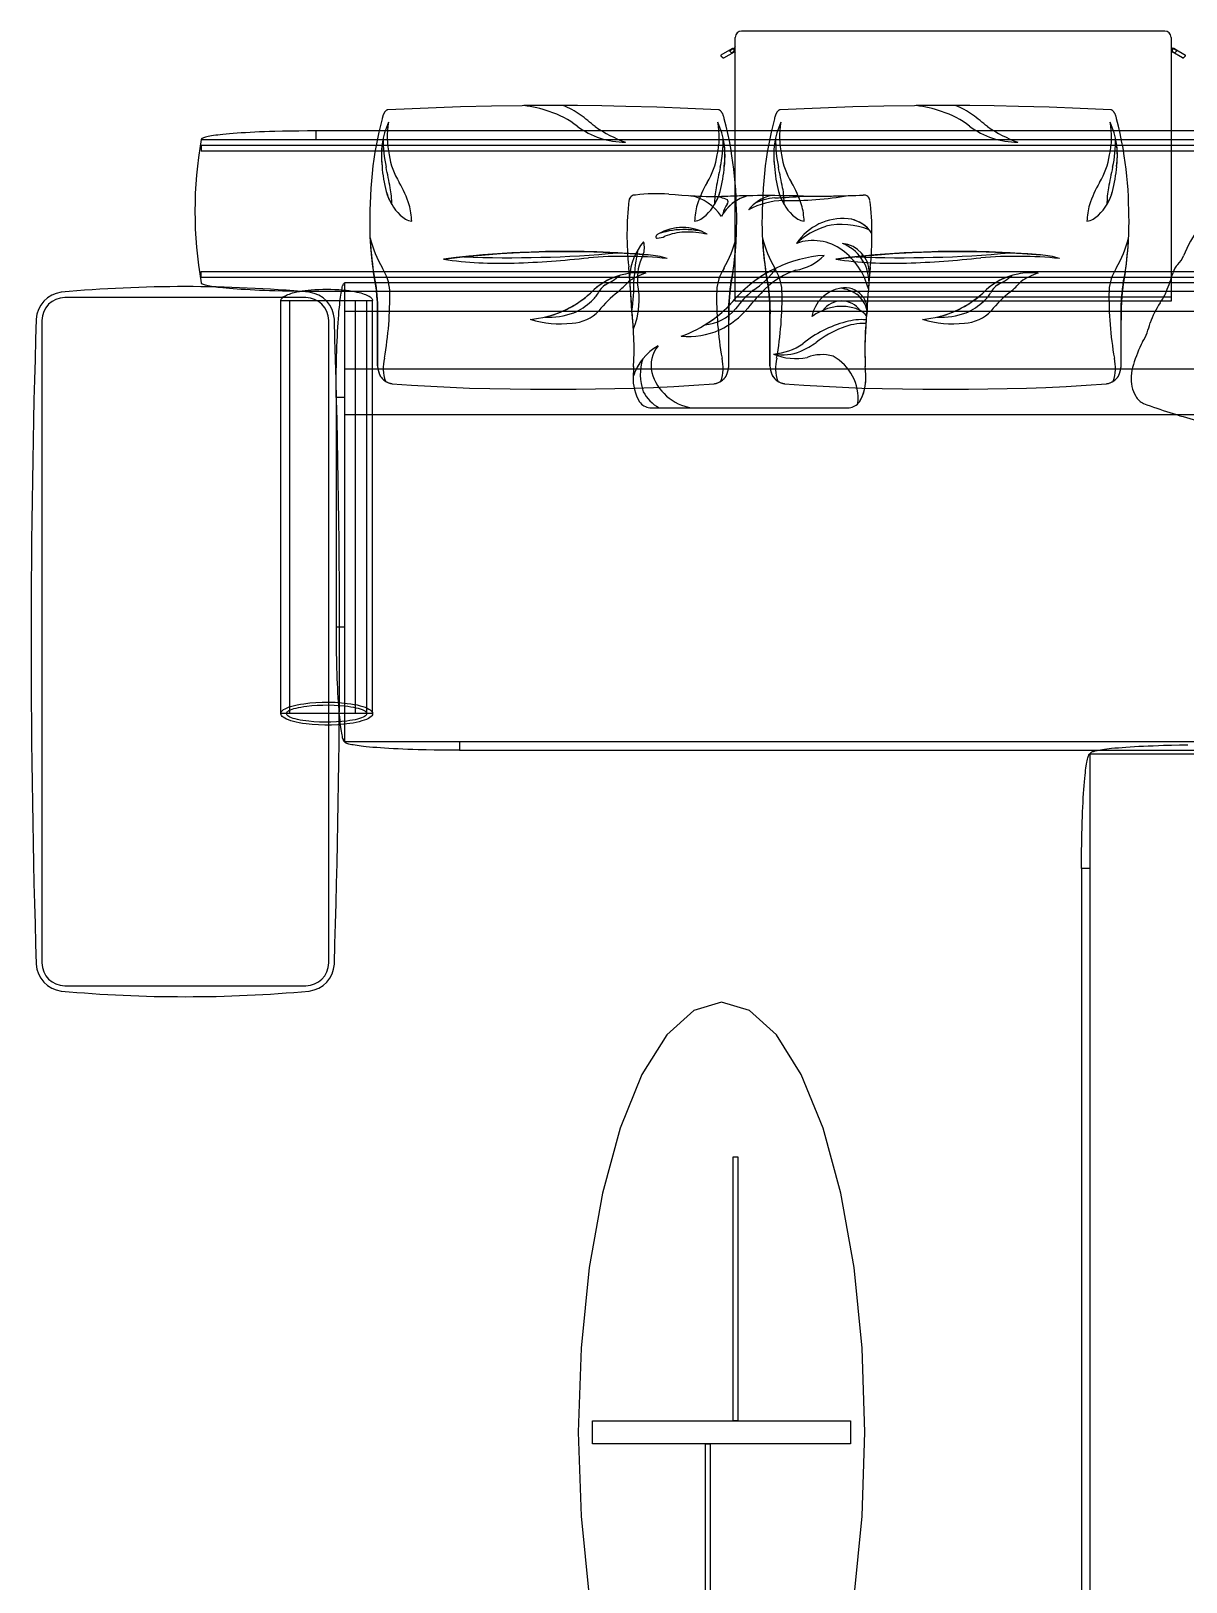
# Model space of a CAD drawing. Extents: x -120222 to -41942, y -19134 to 30932.
# Drawn here: x -98681 to -96668, y 5950 to 8654 of the extents above; entities that cross this region are included whole.
import ezdxf

# ---------------------------------------------------------------- set-up
doc = ezdxf.new("R2010")
doc.units = 0
doc.header["$LTSCALE"] = 150
doc.header["$MEASUREMENT"] = 0
doc.layers.get('0').update_dxf_attribs({"linetype": 'CONTINUOUS'})
doc.layers.add('_____', color=7, linetype='CONTINUOUS')

# ---------------------------------------------------------------- blocks, each defined once
blk = doc.blocks.new('____-459')
at = {"color": 1, "linetype": 'Continuous'}
for p, q in [((-103892.5, 1682.6), (-103892.5, 2142.6)), ((-103892.5, 2142.6), (-103884.5, 2142.6)), ((-103884.5, 2142.6), (-103884.5, 1682.6)), ((-104137.5, 1642.6), (-104137.5, 1682.6)), ((-104137.5, 1682.6), (-103687.5, 1682.6)), ((-103884.5, 1682.6), (-103892.5, 1682.6)), ((-103687.5, 1682.6), (-103687.5, 1642.6)), ((-103687.5, 1642.6), (-104137.5, 1642.6)), ((-103940.5, 1182.6), (-103940.5, 1642.6)), ((-103940.5, 1642.6), (-103932.5, 1642.6)), ((-103932.5, 1642.6), (-103932.5, 1182.6)), ((-103932.5, 1182.6), (-103940.5, 1182.6))]:
    blk.add_line(p, q, dxfattribs=at)
blk.add_lwpolyline([(-103912.5, 2412.6), (-103961.2, 2398.2), (-104008.1, 2355.5), (-104051.3, 2286.2), (-104089.2, 2193), (-104120.3, 2079.3), (-104143.4, 1949.6), (-104157.6, 1808.9), (-104162.5, 1662.6), (-104157.6, 1516.3), (-104143.4, 1375.6), (-104120.3, 1245.9), (-104089.2, 1132.3), (-104051.3, 1039), (-104008.1, 969.7), (-103961.2, 927), (-103912.5, 912.6), (-103863.7, 927), (-103816.8, 969.7), (-103773.6, 1039), (-103735.7, 1132.3), (-103704.6, 1245.9), (-103681.5, 1375.6), (-103667.3, 1516.3), (-103662.5, 1662.6), (-103667.3, 1808.9), (-103681.5, 1949.6), (-103704.6, 2079.3), (-103735.7, 2193), (-103773.6, 2286.2), (-103816.8, 2355.5), (-103863.7, 2398.2)], close=True, dxfattribs=at)
blk = doc.blocks.new('____-463')
at = {"color": 1, "linetype": 'Continuous'}
for p, q in [((-103888.7, 3641.7), (-103888.7, 4094.7)), ((-103877.7, 4105.8), (-103139.7, 4105.8)), ((-103302.5, 4105.8), (-103264, 4105.8)), ((-103188.5, 4105.8), (-103149.8, 4105.8)), ((-103128.7, 4094.7), (-103128.7, 3641.7)), ((-103913.7, 4062.7), (-103910, 4059.2)), ((-103894.9, 4074.6), (-103913.6, 4063.7)), ((-103909.4, 4059), (-103909.3, 4059)), ((-103909.3, 4059), (-103909.2, 4059)), ((-103908.6, 4059.1), (-103890.3, 4069.7)), ((-103898.8, 4071.4), (-103894.5, 4073.9)), ((-103895.1, 4067.9), (-103898.8, 4071.4)), ((-103891, 4070.3), (-103895.1, 4067.9)), ((-103890.9, 4073.5), (-103890.7, 4073.3)), ((-103889.9, 4073.8), (-103890.2, 4074.1)), ((-103127.5, 4073.8), (-103127.2, 4074.1)), ((-103108.8, 4059.1), (-103127.1, 4069.7)), ((-103126.5, 4073.5), (-103126.7, 4073.3)), ((-103126.4, 4070.3), (-103122.3, 4067.9)), ((-103118.6, 4071.4), (-103123, 4073.9)), ((-103122.5, 4074.6), (-103103.8, 4063.7)), ((-103122.3, 4067.9), (-103118.6, 4071.4)), ((-103108.1, 4059), (-103108.2, 4059)), ((-103108, 4059), (-103108.1, 4059)), ((-103103.7, 4062.7), (-103107.4, 4059.2)), ((-103107.4, 4059.2), (-103107.4, 4059.2)), ((-104257.3, 3975.6), (-104257.3, 3975.6)), ((-104188.7, 3975.9), (-104188.7, 3975.9)), ((-104159, 3959.8), (-104159, 3959.8)), ((-102419.7, 3931.6), (-104619.7, 3931.6)), ((-104619.7, 3931.6), (-104619.7, 3916.6)), ((-104133.1, 3939), (-104133.1, 3939)), ((-104819.7, 3916.6), (-102219.7, 3916.6)), ((-104819.7, 3906.6), (-102219.7, 3906.6)), ((-104819.7, 3906.6), (-104819.7, 3896.6)), ((-104819.7, 3896.6), (-102219.7, 3896.6)), ((-104819.7, 3676.6), (-104819.7, 3686.6)), ((-104819.7, 3686.6), (-102219.7, 3686.6)), ((-104074.4, 3694.5), (-104074.4, 3694.5)), ((-104819.7, 3676.6), (-102219.7, 3676.6)), ((-102669.7, 3651.6), (-104619.7, 3651.6)), ((-104569.7, 2866.6), (-104569.7, 3666.6)), ((-104569.7, 3436.6), (-104569.7, 3666.6)), ((-102469.7, 3666.6), (-104569.7, 3666.6)), ((-104072.9, 3677.7), (-104072.9, 3677.7)), ((-104072.9, 3677.7), (-104072.9, 3677.7)), ((-104065.5, 3670.8), (-104065.5, 3670.8)), ((-104637.6, 3641), (-105057.6, 3641)), ((-104680.9, 2915.6), (-104680.9, 3635.6)), ((-104680.9, 3635.6), (-104520.9, 3635.6)), ((-104665.9, 3635.6), (-104665.9, 2915.6)), ((-104550.9, 2915.6), (-104550.9, 3635.6)), ((-104530.9, 2915.6), (-104530.9, 3635.6)), ((-104520.9, 2915.6), (-104520.9, 3635.6)), ((-103128.7, 3641.7), (-103888.7, 3641.7)), ((-103888.7, 3634.7), (-103888.7, 3641.7)), ((-103128.7, 3634.7), (-103888.7, 3634.7)), ((-103883.6, 3641.7), (-103883.7, 3641.7)), ((-103658.5, 3625.6), (-103658.5, 3625.6)), ((-103128.7, 3641.7), (-103128.7, 3634.7)), ((-105097.6, 3601), (-105097.6, 2481)), ((-104597.6, 2481), (-104597.6, 3601)), ((-102469.7, 3616.6), (-104569.7, 3616.6)), ((-104512.4, 3522.1), (-104512.4, 3601.4)), ((-104068.9, 3617.5), (-104068.9, 3617.5)), ((-104068.9, 3617.5), (-104068.9, 3617.5)), ((-103899.9, 3522.1), (-103899.9, 3601.4)), ((-103828.4, 3522.1), (-103828.4, 3601.4)), ((-103658.9, 3617.5), (-103658.9, 3617.5)), ((-103658.9, 3617.5), (-103658.9, 3617.5)), ((-103215.8, 3522.1), (-103215.8, 3601.4)), ((-103661, 3595.7), (-103661, 3595.7)), ((-104569.7, 3516.6), (-102469.7, 3516.6)), ((-103661.9, 3520.5), (-103661.9, 3520.5)), ((-103662.1, 3487.1), (-103661.5, 3490.9)), ((-103661.5, 3490.9), (-103661.3, 3493.4)), ((-103661.3, 3493.4), (-103661.1, 3496.3)), ((-103661, 3498.9), (-103661.1, 3503.5)), ((-103661.1, 3496.3), (-103661, 3498.9)), ((-104569.7, 3466.6), (-104584.7, 3466.6)), ((-104584.7, 3466.6), (-104584.7, 3066.6)), ((-103672.2, 3459.4), (-103670.8, 3461.8)), ((-103670.8, 3461.8), (-103669.3, 3464.7)), ((-103669.3, 3464.7), (-103667.6, 3468.4)), ((-103667.6, 3468.4), (-103665.9, 3472.5)), ((-103665.9, 3472.5), (-103664.8, 3475.6)), ((-103664.8, 3475.6), (-103664, 3478.4)), ((-103664, 3478.4), (-103663.4, 3480.6)), ((-103663.4, 3480.6), (-103662.8, 3483.3)), ((-103662.8, 3483.3), (-103662.1, 3487.1)), ((-102469.7, 3436.6), (-104569.7, 3436.6)), ((-104037.7, 3448.9), (-103690.1, 3448.9)), ((-103674.8, 3456.3), (-103674.3, 3456.7)), ((-103674.3, 3456.7), (-103673, 3458.3)), ((-103673, 3458.3), (-103672.2, 3459.4)), ((-104584.7, 3066.6), (-104569.7, 3066.6)), ((-104520.9, 2915.6), (-104680.9, 2915.6)), ((-102469.7, 2866.6), (-104569.7, 2866.6)), ((-104369.7, 2866.6), (-104369.7, 2851.6)), ((-104369.7, 2851.6), (-102669.7, 2851.6)), ((-103270.1, 745.7), (-103270.1, 2845.7)), ((-103270.1, 2845.7), (-102470.1, 2845.7)), ((-103285.1, 2645.7), (-103285.1, 945.7)), ((-103270.1, 2645.7), (-103285.1, 2645.7)), ((-105057.6, 2441), (-104637.6, 2441))]:
    blk.add_line(p, q, dxfattribs=at)
for points in [[(-104206.1, 3975.9, 0), (-104260, 3975.6, 0), (-104313.9, 3974.8, 0), (-104367.7, 3973.4, 0), (-104410, 3972, 0), (-104452.3, 3970.2, 0), (-104494.6, 3968.2, 0)], [(-103917.7, 3968.2, 0), (-103971.5, 3970.8, 0), (-104025.3, 3972.8, 0), (-104079.2, 3974.4, 0), (-104121.5, 3975.2, 0), (-104163.8, 3975.7, 0), (-104206.1, 3975.9, 0)], [(-103522.1, 3975.9, 0), (-103576, 3975.6, 0), (-103629.8, 3974.8, 0), (-103683.7, 3973.4, 0), (-103726, 3972, 0), (-103768.3, 3970.2, 0), (-103810.5, 3968.2, 0)], [(-103233.6, 3968.2, 0), (-103287.4, 3970.8, 0), (-103341.3, 3972.8, 0), (-103395.1, 3974.4, 0), (-103437.4, 3975.2, 0), (-103479.8, 3975.7, 0), (-103522.1, 3975.9, 0)], [(-104504.4, 3952.7, 0), (-104507.3, 3941.1, 0), (-104510, 3929.5, 0), (-104512.5, 3917.8, 0), (-104514.8, 3906.1, 0), (-104516.9, 3894.3, 0), (-104518.7, 3882.5, 0), (-104520.4, 3870.7, 0), (-104521.9, 3857.6, 0), (-104523.2, 3844.6, 0), (-104524.2, 3831.5, 0), (-104524.9, 3818.4, 0), (-104525.4, 3805.3, 0)], [(-104494.6, 3968.2, 0), (-104495, 3968.2, 0), (-104495.4, 3968.1, 0), (-104495.7, 3968, 0), (-104496.1, 3967.9, 0), (-104496.5, 3967.7, 0), (-104496.8, 3967.5, 0), (-104497.2, 3967.3, 0), (-104497.6, 3967, 0), (-104497.9, 3966.7, 0), (-104498.3, 3966.3, 0), (-104498.7, 3966, 0), (-104499, 3965.5, 0), (-104499.4, 3965.1, 0), (-104499.8, 3964.6, 0), (-104500.1, 3964, 0), (-104500.5, 3963.5, 0), (-104500.8, 3963, 0), (-104501.1, 3962.5, 0), (-104501.4, 3962, 0), (-104501.6, 3961.4, 0), (-104501.9, 3960.9, 0), (-104502.2, 3960.3, 0), (-104502.4, 3959.6, 0), (-104502.7, 3959, 0), (-104502.9, 3958.3, 0), (-104503.1, 3957.6, 0), (-104503.4, 3956.9, 0), (-104503.6, 3956.1, 0), (-104503.8, 3955.3, 0), (-104504, 3954.4, 0), (-104504.2, 3953.6, 0), (-104504.4, 3952.7, 0)], [(-103907.9, 3952.7, 0), (-103908.1, 3953.6, 0), (-103908.3, 3954.5, 0), (-103908.5, 3955.4, 0), (-103908.7, 3956.3, 0), (-103909, 3957.1, 0), (-103909.2, 3957.9, 0), (-103909.5, 3958.6, 0), (-103909.7, 3959.2, 0), (-103910, 3959.9, 0), (-103910.2, 3960.5, 0), (-103910.5, 3961.1, 0), (-103910.8, 3961.7, 0), (-103911, 3962.2, 0), (-103911.3, 3962.7, 0), (-103911.6, 3963.2, 0), (-103911.9, 3963.7, 0), (-103912.2, 3964.1, 0), (-103912.5, 3964.5, 0), (-103912.7, 3964.9, 0), (-103913, 3965.3, 0), (-103913.4, 3965.7, 0), (-103913.8, 3966.1, 0), (-103914.1, 3966.5, 0), (-103914.5, 3966.8, 0), (-103914.9, 3967.1, 0), (-103915.2, 3967.4, 0), (-103915.6, 3967.6, 0), (-103916, 3967.8, 0), (-103916.3, 3967.9, 0), (-103916.6, 3968, 0), (-103917, 3968.1, 0), (-103917.3, 3968.2, 0), (-103917.7, 3968.2, 0)], [(-103886.9, 3805.3, 0), (-103887.3, 3817.2, 0), (-103887.9, 3829.1, 0), (-103888.8, 3841, 0), (-103889.9, 3852.9, 0), (-103891.2, 3864.8, 0), (-103892.7, 3876.6, 0), (-103894.4, 3888.4, 0), (-103896.6, 3901.4, 0), (-103899, 3914.3, 0), (-103901.7, 3927.2, 0), (-103904.7, 3940, 0), (-103907.9, 3952.7, 0)], [(-103820.4, 3952.7, 0), (-103823.3, 3941.1, 0), (-103826, 3929.5, 0), (-103828.5, 3917.8, 0), (-103830.8, 3906.1, 0), (-103832.9, 3894.3, 0), (-103834.7, 3882.5, 0), (-103836.3, 3870.7, 0), (-103837.9, 3857.6, 0), (-103839.1, 3844.6, 0), (-103840.1, 3831.5, 0), (-103840.9, 3818.4, 0), (-103841.3, 3805.3, 0)], [(-103810.5, 3968.2, 0), (-103810.9, 3968.2, 0), (-103811.3, 3968.1, 0), (-103811.7, 3968, 0), (-103812.1, 3967.9, 0), (-103812.4, 3967.7, 0), (-103812.8, 3967.5, 0), (-103813.2, 3967.3, 0), (-103813.5, 3967, 0), (-103813.9, 3966.7, 0), (-103814.3, 3966.3, 0), (-103814.6, 3966, 0), (-103815, 3965.5, 0), (-103815.4, 3965.1, 0), (-103815.7, 3964.6, 0), (-103816.1, 3964, 0), (-103816.5, 3963.5, 0), (-103816.7, 3963, 0), (-103817, 3962.5, 0), (-103817.3, 3962, 0), (-103817.6, 3961.4, 0), (-103817.9, 3960.9, 0), (-103818.1, 3960.3, 0), (-103818.4, 3959.6, 0), (-103818.6, 3959, 0), (-103818.8, 3958.3, 0), (-103819.1, 3957.6, 0), (-103819.3, 3956.9, 0), (-103819.5, 3956.1, 0), (-103819.8, 3955.3, 0), (-103820, 3954.4, 0), (-103820.2, 3953.6, 0), (-103820.4, 3952.7, 0)], [(-103223.8, 3952.7, 0), (-103224, 3953.6, 0), (-103224.2, 3954.5, 0), (-103224.5, 3955.4, 0), (-103224.7, 3956.3, 0), (-103224.9, 3957.1, 0), (-103225.2, 3957.9, 0), (-103225.4, 3958.6, 0), (-103225.7, 3959.2, 0), (-103225.9, 3959.9, 0), (-103226.2, 3960.5, 0), (-103226.4, 3961.1, 0), (-103226.7, 3961.7, 0), (-103227, 3962.2, 0), (-103227.3, 3962.7, 0), (-103227.6, 3963.2, 0), (-103227.8, 3963.7, 0), (-103228.1, 3964.1, 0), (-103228.4, 3964.5, 0), (-103228.7, 3964.9, 0), (-103229, 3965.3, 0), (-103229.3, 3965.7, 0), (-103229.7, 3966.1, 0), (-103230.1, 3966.5, 0), (-103230.4, 3966.8, 0), (-103230.8, 3967.1, 0), (-103231.2, 3967.4, 0), (-103231.6, 3967.6, 0), (-103231.9, 3967.8, 0), (-103232.2, 3967.9, 0), (-103232.6, 3968, 0), (-103232.9, 3968.1, 0), (-103233.3, 3968.2, 0), (-103233.6, 3968.2, 0)], [(-103202.9, 3805.3, 0), (-103203.3, 3817.2, 0), (-103203.9, 3829.1, 0), (-103204.7, 3841, 0), (-103205.8, 3852.9, 0), (-103207.1, 3864.8, 0), (-103208.6, 3876.6, 0), (-103210.4, 3888.4, 0), (-103212.5, 3901.4, 0), (-103215, 3914.3, 0), (-103217.7, 3927.2, 0), (-103220.6, 3940, 0), (-103223.8, 3952.7, 0)], [(-104619.7, 3931.6, 0), (-104634.7, 3931.6, 0), (-104649.4, 3931.4, 0), (-104663.8, 3931.2, 0), (-104677.9, 3931, 0), (-104691.7, 3930.6, 0), (-104700.6, 3930.3, 0), (-104709.4, 3930, 0), (-104718.1, 3929.7, 0), (-104726.6, 3929.3, 0), (-104734.7, 3928.9, 0), (-104742.5, 3928.4, 0), (-104750, 3928, 0), (-104757.1, 3927.5, 0), (-104763.9, 3927, 0), (-104770.4, 3926.5, 0), (-104776.5, 3925.9, 0), (-104782.3, 3925.3, 0), (-104786.6, 3924.9, 0), (-104790.7, 3924.4, 0), (-104794.6, 3923.9, 0), (-104798.2, 3923.4, 0), (-104801.6, 3922.9, 0), (-104804.6, 3922.3, 0), (-104807.5, 3921.8, 0), (-104810, 3921.2, 0), (-104812.3, 3920.7, 0), (-104814.3, 3920.1, 0), (-104815.9, 3919.5, 0), (-104817.1, 3919.1, 0), (-104818, 3918.6, 0), (-104818.7, 3918.1, 0), (-104819.3, 3917.6, 0), (-104819.6, 3917.1, 0), (-104819.7, 3916.6, 0)], [(-104525.4, 3805.3, 0), (-104525.8, 3794, 0), (-104526.1, 3782.7, 0), (-104526.1, 3771.5, 0), (-104526, 3760.2, 0), (-104525.6, 3748.9, 0), (-104525, 3737.6, 0), (-104524.2, 3727, 0), (-104523.3, 3716.4, 0), (-104522.2, 3705.8, 0), (-104520.9, 3695.3, 0), (-104519.4, 3684.8, 0)], [(-103892.9, 3684.8, 0), (-103891.3, 3695.9, 0), (-103890, 3707.1, 0), (-103888.8, 3718.3, 0), (-103887.8, 3729.6, 0), (-103887.1, 3740.8, 0), (-103886.6, 3752.1, 0), (-103886.3, 3762.8, 0), (-103886.1, 3773.4, 0), (-103886.2, 3784, 0), (-103886.5, 3794.7, 0), (-103886.9, 3805.3, 0)], [(-103841.3, 3805.3, 0), (-103841.8, 3794, 0), (-103842, 3782.7, 0), (-103842.1, 3771.5, 0), (-103841.9, 3760.2, 0), (-103841.5, 3748.9, 0), (-103840.9, 3737.6, 0), (-103840.2, 3727, 0), (-103839.2, 3716.4, 0), (-103838.1, 3705.8, 0), (-103836.8, 3695.3, 0), (-103835.3, 3684.8, 0)], [(-103208.9, 3684.8, 0), (-103207.3, 3695.9, 0), (-103205.9, 3707.1, 0), (-103204.7, 3718.3, 0), (-103203.8, 3729.6, 0), (-103203.1, 3740.8, 0), (-103202.5, 3752.1, 0), (-103202.2, 3762.8, 0), (-103202.1, 3773.4, 0), (-103202.2, 3784, 0), (-103202.4, 3794.7, 0), (-103202.9, 3805.3, 0)], [(-104397.6, 3708, 0), (-104364.4, 3711.9, 0), (-104331.1, 3715.1, 0), (-104297.8, 3717.7, 0), (-104264.6, 3719.6, 0), (-104231.3, 3720.9, 0), (-104197.9, 3721.5, 0), (-104166.5, 3721.4, 0), (-104135, 3720.8, 0), (-104103.6, 3719.5, 0), (-104072.1, 3717.7, 0), (-104040.5, 3715.3, 0)], [(-103713.5, 3708, 0), (-103680.3, 3711.9, 0), (-103647.1, 3715.1, 0), (-103613.8, 3717.7, 0), (-103580.5, 3719.6, 0), (-103547.2, 3720.9, 0), (-103513.9, 3721.5, 0), (-103482.4, 3721.4, 0), (-103451, 3720.8, 0), (-103419.5, 3719.5, 0), (-103388, 3717.7, 0), (-103356.5, 3715.3, 0)], [(-104519.4, 3684.8, 0), (-104518.1, 3678.2, 0), (-104516.9, 3671.6, 0), (-104515.9, 3665, 0), (-104515, 3658.3, 0), (-104514.2, 3651.6, 0), (-104513.5, 3645, 0), (-104513, 3638.3, 0), (-104512.6, 3630.9, 0), (-104512.3, 3623.5, 0), (-104512.2, 3616.1, 0), (-104512.2, 3608.7, 0), (-104512.4, 3601.4, 0)], [(-103899.9, 3601.4, 0), (-103900, 3608.1, 0), (-103900.1, 3614.8, 0), (-103900, 3621.5, 0), (-103899.8, 3628.2, 0), (-103899.5, 3634.9, 0), (-103899, 3641.6, 0), (-103898.4, 3648.3, 0), (-103897.6, 3655.6, 0), (-103896.7, 3663, 0), (-103895.6, 3670.3, 0), (-103894.3, 3677.5, 0), (-103892.9, 3684.8, 0)], [(-103835.3, 3684.8, 0), (-103834, 3678.2, 0), (-103832.9, 3671.6, 0), (-103831.8, 3665, 0), (-103830.9, 3658.3, 0), (-103830.1, 3651.6, 0), (-103829.5, 3645, 0), (-103829, 3638.3, 0), (-103828.5, 3630.9, 0), (-103828.3, 3623.5, 0), (-103828.1, 3616.1, 0), (-103828.2, 3608.7, 0), (-103828.4, 3601.4, 0)], [(-103215.8, 3601.4, 0), (-103216, 3608.1, 0), (-103216, 3614.8, 0), (-103216, 3621.5, 0), (-103215.8, 3628.2, 0), (-103215.4, 3634.9, 0), (-103215, 3641.6, 0), (-103214.4, 3648.3, 0), (-103213.6, 3655.6, 0), (-103212.6, 3663, 0), (-103211.5, 3670.3, 0), (-103210.3, 3677.5, 0), (-103208.9, 3684.8, 0)], [(-104619.7, 3651.6, 0), (-104634.7, 3651.6, 0), (-104649.4, 3651.8, 0), (-104663.8, 3652, 0), (-104677.9, 3652.2, 0), (-104691.7, 3652.6, 0), (-104700.6, 3652.9, 0), (-104709.4, 3653.2, 0), (-104718.1, 3653.5, 0), (-104726.6, 3653.9, 0), (-104734.7, 3654.3, 0), (-104742.5, 3654.8, 0), (-104750, 3655.2, 0), (-104757.1, 3655.7, 0), (-104763.9, 3656.2, 0), (-104770.4, 3656.7, 0), (-104776.5, 3657.3, 0), (-104782.3, 3657.9, 0), (-104786.6, 3658.3, 0), (-104790.7, 3658.8, 0), (-104794.6, 3659.3, 0), (-104798.2, 3659.8, 0), (-104801.6, 3660.4, 0), (-104804.6, 3660.9, 0), (-104807.5, 3661.4, 0), (-104810, 3662, 0), (-104812.3, 3662.5, 0), (-104814.3, 3663.1, 0), (-104815.9, 3663.7, 0), (-104817.1, 3664.1, 0), (-104818, 3664.6, 0), (-104818.7, 3665.1, 0), (-104819.3, 3665.6, 0), (-104819.6, 3666.1, 0), (-104819.7, 3666.6, 0)], [(-104680.9, 3635.6, 0), (-104680.8, 3637, 0), (-104680.3, 3638.3, 0), (-104679.4, 3639.5, 0), (-104678.3, 3640.8, 0), (-104676.8, 3642, 0), (-104674.9, 3643.3, 0), (-104673.1, 3644.3, 0), (-104671, 3645.3, 0), (-104668.6, 3646.3, 0), (-104666.1, 3647.2, 0), (-104663.5, 3648.1, 0), (-104660.6, 3649, 0), (-104657.5, 3649.8, 0), (-104653.3, 3650.8, 0), (-104648.7, 3651.7, 0), (-104643.9, 3652.5, 0), (-104638.7, 3653.3, 0), (-104633.4, 3653.9, 0), (-104628, 3654.5, 0), (-104621.5, 3655, 0), (-104614.8, 3655.3, 0), (-104607.9, 3655.5, 0), (-104600.9, 3655.6, 0), (-104593.8, 3655.5, 0), (-104586.9, 3655.3, 0), (-104580.1, 3654.9, 0), (-104573.4, 3654.4, 0), (-104567, 3653.7, 0), (-104562, 3653.1, 0), (-104557.2, 3652.4, 0), (-104552.6, 3651.6, 0), (-104548.3, 3650.7, 0), (-104544.3, 3649.8, 0), (-104541.3, 3649, 0), (-104538.4, 3648.1, 0), (-104535.7, 3647.2, 0), (-104533.2, 3646.3, 0), (-104530.9, 3645.3, 0), (-104528.8, 3644.3, 0), (-104527, 3643.3, 0), (-104525.1, 3642, 0), (-104523.6, 3640.8, 0), (-104522.4, 3639.5, 0), (-104521.6, 3638.3, 0), (-104521.1, 3637, 0), (-104520.9, 3635.6, 0)], [(-104584.7, 3466.6, 0), (-104584.7, 3481.6, 0), (-104584.5, 3496.3, 0), (-104584.3, 3510.7, 0), (-104584.1, 3524.8, 0), (-104583.7, 3538.7, 0), (-104583.4, 3547.6, 0), (-104583.1, 3556.3, 0), (-104582.8, 3565, 0), (-104582.4, 3573.5, 0), (-104582, 3581.6, 0), (-104581.5, 3589.4, 0), (-104581.1, 3596.9, 0), (-104580.6, 3604, 0), (-104580.1, 3610.8, 0), (-104579.6, 3617.3, 0), (-104579, 3623.4, 0), (-104578.4, 3629.2, 0), (-104578, 3633.5, 0), (-104577.5, 3637.6, 0), (-104577, 3641.5, 0), (-104576.5, 3645.1, 0), (-104575.9, 3648.5, 0), (-104575.4, 3651.5, 0), (-104574.9, 3654.4, 0), (-104574.3, 3657, 0), (-104573.8, 3659.2, 0), (-104573.2, 3661.2, 0), (-104572.6, 3662.8, 0), (-104572.2, 3664, 0), (-104571.7, 3664.9, 0), (-104571.2, 3665.7, 0), (-104570.7, 3666.2, 0), (-104570.2, 3666.5, 0), (-104569.7, 3666.6, 0)], [(-104512.4, 3601.4, 0), (-104512.4, 3557, 0), (-104512.4, 3522.1, 0)], [(-103899.9, 3522.1, 0), (-103899.9, 3566.5, 0), (-103899.9, 3601.4, 0)], [(-103828.4, 3601.4, 0), (-103828.4, 3557, 0), (-103828.4, 3522.1, 0)], [(-103215.8, 3522.1, 0), (-103215.8, 3566.5, 0), (-103215.8, 3601.4, 0)], [(-104512.4, 3522.1, 0), (-104512.3, 3521, 0), (-104512.2, 3519.8, 0), (-104512, 3518.6, 0), (-104511.8, 3517.5, 0), (-104511.6, 3516.3, 0), (-104511.4, 3515.2, 0), (-104511.1, 3514.1, 0), (-104510.8, 3512.9, 0), (-104510.5, 3511.8, 0), (-104510.2, 3510.7, 0), (-104509.8, 3509.6, 0), (-104509.4, 3508.5, 0), (-104509, 3507.4, 0), (-104508.5, 3506.3, 0), (-104508, 3505.2, 0), (-104507.5, 3504.1, 0)], [(-103904.7, 3504.1, 0), (-103904.2, 3505.2, 0), (-103903.8, 3506.3, 0), (-103903.3, 3507.4, 0), (-103902.9, 3508.5, 0), (-103902.5, 3509.6, 0), (-103902.1, 3510.7, 0), (-103901.8, 3511.8, 0), (-103901.5, 3512.9, 0), (-103901.2, 3514, 0), (-103900.9, 3515.2, 0), (-103900.7, 3516.3, 0), (-103900.4, 3517.5, 0), (-103900.3, 3518.6, 0), (-103900.1, 3519.8, 0), (-103900, 3521, 0), (-103899.9, 3522.1, 0)], [(-103828.4, 3522.1, 0), (-103828.3, 3521, 0), (-103828.1, 3519.8, 0), (-103828, 3518.6, 0), (-103827.8, 3517.5, 0), (-103827.6, 3516.3, 0), (-103827.3, 3515.2, 0), (-103827.1, 3514.1, 0), (-103826.8, 3512.9, 0), (-103826.5, 3511.8, 0), (-103826.1, 3510.7, 0), (-103825.7, 3509.6, 0), (-103825.3, 3508.5, 0), (-103824.9, 3507.4, 0), (-103824.5, 3506.3, 0), (-103824, 3505.2, 0), (-103823.5, 3504.1, 0)], [(-103220.7, 3504.1, 0), (-103220.2, 3505.2, 0), (-103219.7, 3506.3, 0), (-103219.3, 3507.4, 0), (-103218.8, 3508.5, 0), (-103218.4, 3509.6, 0), (-103218.1, 3510.7, 0), (-103217.7, 3511.8, 0), (-103217.4, 3512.9, 0), (-103217.1, 3514, 0), (-103216.9, 3515.2, 0), (-103216.6, 3516.3, 0), (-103216.4, 3517.5, 0), (-103216.2, 3518.6, 0), (-103216, 3519.8, 0), (-103215.9, 3521, 0), (-103215.8, 3522.1, 0)], [(-104507.5, 3504.1, 0), (-104507, 3503.2, 0), (-104506.3, 3502.3, 0), (-104505.6, 3501.4, 0), (-104504.9, 3500.5, 0), (-104504.2, 3499.7, 0), (-104503.4, 3498.8, 0), (-104502.5, 3498, 0), (-104501.7, 3497.3, 0), (-104500.9, 3496.7, 0), (-104500.1, 3496, 0), (-104499.2, 3495.4, 0), (-104498.3, 3494.8, 0), (-104497.4, 3494.3, 0), (-104496.4, 3493.8, 0), (-104495.5, 3493.3, 0), (-104494.5, 3492.9, 0), (-104493.5, 3492.5, 0), (-104492.6, 3492.1, 0), (-104491.6, 3491.8, 0), (-104490.6, 3491.6, 0), (-104489.7, 3491.3, 0), (-104488.7, 3491.1, 0), (-104487.8, 3491, 0), (-104486.8, 3490.8, 0)], [(-104486.8, 3490.8, 0), (-104453.1, 3488.4, 0), (-104419.5, 3486.4, 0), (-104385.7, 3484.6, 0), (-104352, 3483.3, 0), (-104316.7, 3482.3, 0), (-104281.3, 3481.6, 0), (-104245.9, 3481.4, 0)], [(-104166.3, 3481.4, 0), (-104132.6, 3481.6, 0), (-104098.8, 3482.2, 0), (-104065.1, 3483.1, 0), (-104031.4, 3484.4, 0), (-103996, 3486.2, 0), (-103960.7, 3488.3, 0), (-103925.5, 3490.8, 0)], [(-103925.5, 3490.8, 0), (-103924.4, 3491, 0), (-103923.3, 3491.2, 0), (-103922.2, 3491.4, 0), (-103921.1, 3491.7, 0), (-103920, 3492.1, 0), (-103918.9, 3492.4, 0), (-103917.8, 3492.9, 0), (-103916.9, 3493.3, 0), (-103915.9, 3493.8, 0), (-103915, 3494.3, 0), (-103914.1, 3494.8, 0), (-103913.2, 3495.4, 0), (-103912.3, 3496, 0), (-103911.4, 3496.6, 0), (-103910.6, 3497.3, 0), (-103909.8, 3498, 0), (-103909, 3498.7, 0), (-103908.3, 3499.5, 0), (-103907.6, 3500.2, 0), (-103907, 3501, 0), (-103906.4, 3501.8, 0), (-103905.8, 3502.5, 0), (-103905.2, 3503.3, 0), (-103904.7, 3504.1, 0)], [(-103823.5, 3504.1, 0), (-103822.9, 3503.2, 0), (-103822.3, 3502.3, 0), (-103821.6, 3501.4, 0), (-103820.9, 3500.5, 0), (-103820.1, 3499.7, 0), (-103819.3, 3498.8, 0), (-103818.5, 3498, 0), (-103817.7, 3497.3, 0), (-103816.9, 3496.7, 0), (-103816, 3496, 0), (-103815.1, 3495.4, 0), (-103814.2, 3494.8, 0), (-103813.3, 3494.3, 0), (-103812.4, 3493.8, 0), (-103811.4, 3493.3, 0), (-103810.5, 3492.9, 0), (-103809.5, 3492.5, 0), (-103808.5, 3492.1, 0), (-103807.5, 3491.8, 0), (-103806.6, 3491.6, 0), (-103805.6, 3491.3, 0), (-103804.7, 3491.1, 0), (-103803.7, 3491, 0), (-103802.8, 3490.8, 0)], [(-103802.8, 3490.8, 0), (-103769.1, 3488.4, 0), (-103735.4, 3486.4, 0), (-103701.7, 3484.6, 0), (-103668, 3483.3, 0), (-103632.6, 3482.3, 0), (-103597.3, 3481.6, 0), (-103561.9, 3481.4, 0)], [(-103482.3, 3481.4, 0), (-103448.5, 3481.6, 0), (-103414.8, 3482.2, 0), (-103381, 3483.1, 0), (-103347.3, 3484.4, 0), (-103312, 3486.2, 0), (-103276.7, 3488.3, 0), (-103241.4, 3490.8, 0)], [(-103241.4, 3490.8, 0), (-103240.3, 3491, 0), (-103239.2, 3491.2, 0), (-103238.1, 3491.4, 0), (-103237, 3491.7, 0), (-103235.9, 3492.1, 0), (-103234.9, 3492.4, 0), (-103233.8, 3492.9, 0), (-103232.8, 3493.3, 0), (-103231.9, 3493.8, 0), (-103230.9, 3494.3, 0), (-103230, 3494.8, 0), (-103229.1, 3495.4, 0), (-103228.2, 3496, 0), (-103227.4, 3496.6, 0), (-103226.6, 3497.3, 0), (-103225.8, 3498, 0), (-103225, 3498.7, 0), (-103224.3, 3499.5, 0), (-103223.6, 3500.2, 0), (-103222.9, 3501, 0), (-103222.3, 3501.8, 0), (-103221.7, 3502.5, 0), (-103221.2, 3503.3, 0), (-103220.7, 3504.1, 0)], [(-104245.9, 3481.4, 0), (-104201.4, 3481.4, 0), (-104166.3, 3481.4, 0)], [(-103561.9, 3481.4, 0), (-103517.3, 3481.4, 0), (-103482.3, 3481.4, 0)], [(-104584.7, 3066.6, 0), (-104584.7, 3051.6, 0), (-104584.5, 3036.9, 0), (-104584.3, 3022.5, 0), (-104584.1, 3008.4, 0), (-104583.7, 2994.6, 0), (-104583.4, 2985.6, 0), (-104583.1, 2976.9, 0), (-104582.8, 2968.2, 0), (-104582.4, 2959.7, 0), (-104582, 2951.6, 0), (-104581.5, 2943.8, 0), (-104581.1, 2936.3, 0), (-104580.6, 2929.2, 0), (-104580.1, 2922.4, 0), (-104579.6, 2915.9, 0), (-104579, 2909.8, 0), (-104578.4, 2904, 0), (-104578, 2899.7, 0), (-104577.5, 2895.6, 0), (-104577, 2891.7, 0), (-104576.5, 2888.1, 0), (-104575.9, 2884.7, 0), (-104575.4, 2881.7, 0), (-104574.9, 2878.8, 0), (-104574.3, 2876.2, 0), (-104573.8, 2874, 0), (-104573.2, 2872, 0), (-104572.6, 2870.4, 0), (-104572.2, 2869.2, 0), (-104571.7, 2868.3, 0), (-104571.2, 2867.5, 0), (-104570.7, 2867, 0), (-104570.2, 2866.7, 0), (-104569.7, 2866.6, 0)], [(-104369.7, 2851.6, 0), (-104384.7, 2851.6, 0), (-104399.4, 2851.8, 0), (-104413.8, 2852, 0), (-104427.9, 2852.2, 0), (-104441.7, 2852.6, 0), (-104450.6, 2852.9, 0), (-104459.4, 2853.2, 0), (-104468.1, 2853.5, 0), (-104476.6, 2853.9, 0), (-104484.7, 2854.3, 0), (-104492.5, 2854.8, 0), (-104500, 2855.2, 0), (-104507.1, 2855.7, 0), (-104513.9, 2856.2, 0), (-104520.4, 2856.7, 0), (-104526.5, 2857.3, 0), (-104532.3, 2857.9, 0), (-104536.6, 2858.3, 0), (-104540.7, 2858.8, 0), (-104544.6, 2859.3, 0), (-104548.2, 2859.8, 0), (-104551.6, 2860.4, 0), (-104554.6, 2860.9, 0), (-104557.5, 2861.4, 0), (-104560, 2862, 0), (-104562.3, 2862.5, 0), (-104564.3, 2863.1, 0), (-104565.9, 2863.7, 0), (-104567.1, 2864.1, 0), (-104568, 2864.6, 0), (-104568.7, 2865.1, 0), (-104569.3, 2865.6, 0), (-104569.6, 2866.1, 0), (-104569.7, 2866.6, 0)], [(-103285.1, 2645.7, 0), (-103285, 2660.7, 0), (-103284.9, 2675.4, 0), (-103284.7, 2689.8, 0), (-103284.4, 2704, 0), (-103284.1, 2717.8, 0), (-103283.8, 2726.7, 0), (-103283.5, 2735.5, 0), (-103283.1, 2744.1, 0), (-103282.7, 2752.6, 0), (-103282.3, 2760.7, 0), (-103281.9, 2768.5, 0), (-103281.4, 2776, 0), (-103281, 2783.1, 0), (-103280.5, 2789.9, 0), (-103279.9, 2796.4, 0), (-103279.4, 2802.5, 0), (-103278.8, 2808.3, 0), (-103278.3, 2812.6, 0), (-103277.8, 2816.7, 0), (-103277.3, 2820.6, 0), (-103276.8, 2824.3, 0), (-103276.3, 2827.6, 0), (-103275.8, 2830.7, 0), (-103275.2, 2833.5, 0), (-103274.7, 2836.1, 0), (-103274.1, 2838.4, 0), (-103273.6, 2840.3, 0), (-103273, 2842, 0), (-103272.5, 2843.1, 0), (-103272, 2844.1, 0), (-103271.5, 2844.8, 0), (-103271, 2845.3, 0), (-103270.6, 2845.6, 0), (-103270.1, 2845.7, 0)], [(-103099.7, 2860.6, 0), (-103114.1, 2860.4, 0), (-103128.3, 2860.1, 0), (-103142.1, 2859.7, 0), (-103151, 2859.5, 0), (-103159.8, 2859.1, 0), (-103168.5, 2858.8, 0), (-103176.9, 2858.4, 0), (-103185.1, 2858, 0), (-103192.9, 2857.6, 0), (-103200.3, 2857.1, 0), (-103207.5, 2856.6, 0), (-103214.3, 2856.1, 0), (-103220.7, 2855.6, 0), (-103226.8, 2855.1, 0), (-103232.6, 2854.5, 0), (-103237, 2854, 0), (-103241.1, 2853.5, 0), (-103245, 2853, 0), (-103248.6, 2852.5, 0), (-103251.9, 2852, 0), (-103255, 2851.5, 0), (-103257.8, 2850.9, 0), (-103260.4, 2850.4, 0), (-103262.7, 2849.8, 0), (-103264.6, 2849.2, 0), (-103266.3, 2848.7, 0), (-103267.4, 2848.2, 0), (-103268.4, 2847.7, 0), (-103269.1, 2847.2, 0), (-103269.6, 2846.7, 0), (-103269.9, 2846.2, 0), (-103270.1, 2845.7, 0)]]:
    blk.add_polyline3d(points, dxfattribs=at)
for points in [[(-104640.9, 2932.9, 0), (-104630.7, 2934.2, 0), (-104620.1, 2935.1, 0), (-104609, 2935.5, 0), (-104597.5, 2935.6, 0), (-104586.3, 2935.3, 0), (-104575.5, 2934.6, 0), (-104565.1, 2933.5, 0), (-104558.9, 2932.6, 0), (-104553.1, 2931.7, 0), (-104547.7, 2930.6, 0), (-104542.7, 2929.4, 0), (-104538.2, 2928.1, 0), (-104534.2, 2926.7, 0), (-104530.6, 2925.2, 0), (-104527.6, 2923.6, 0), (-104525.1, 2922, 0), (-104523.5, 2920.6, 0), (-104522.2, 2919.2, 0), (-104521.4, 2917.8, 0), (-104521, 2916.3, 0), (-104521, 2914.8, 0), (-104521.4, 2913.3, 0), (-104522.3, 2911.9, 0), (-104523.6, 2910.4, 0), (-104525.7, 2908.8, 0), (-104528.4, 2907.2, 0), (-104531.7, 2905.6, 0), (-104535.6, 2904.1, 0), (-104539.9, 2902.7, 0), (-104544.5, 2901.4, 0), (-104549.5, 2900.3, 0), (-104555, 2899.2, 0), (-104560.9, 2898.3, 0), (-104571.2, 2897, 0), (-104581.8, 2896.2, 0), (-104592.9, 2895.7, 0), (-104604.3, 2895.6, 0), (-104615.6, 2895.9, 0), (-104626.4, 2896.7, 0), (-104636.8, 2897.7, 0), (-104643, 2898.6, 0), (-104648.8, 2899.6, 0), (-104654.2, 2900.7, 0), (-104659.1, 2901.9, 0), (-104663.6, 2903.2, 0), (-104667.6, 2904.6, 0), (-104671.2, 2906.1, 0), (-104674.3, 2907.6, 0), (-104676.8, 2909.2, 0), (-104678.4, 2910.6, 0), (-104679.7, 2912, 0), (-104680.5, 2913.5, 0), (-104680.9, 2915, 0), (-104680.9, 2916.5, 0), (-104680.4, 2917.9, 0), (-104679.6, 2919.4, 0), (-104678.3, 2920.8, 0), (-104676.2, 2922.5, 0), (-104673.4, 2924.1, 0), (-104670.1, 2925.7, 0), (-104666.3, 2927.2, 0), (-104662, 2928.6, 0), (-104657.4, 2929.8, 0), (-104652.3, 2931, 0), (-104646.8, 2932, 0), (-104640.9, 2932.9, 0)], [(-104635.9, 2928.6, 0), (-104627, 2929.6, 0), (-104617.7, 2930.2, 0), (-104608, 2930.5, 0), (-104598, 2930.6, 0), (-104588.1, 2930.4, 0), (-104578.6, 2929.8, 0), (-104569.5, 2929, 0), (-104564.1, 2928.4, 0), (-104559, 2927.6, 0), (-104554.3, 2926.8, 0), (-104550, 2925.9, 0), (-104546.1, 2924.9, 0), (-104542.6, 2923.9, 0), (-104539.4, 2922.8, 0), (-104536.8, 2921.6, 0), (-104534.6, 2920.4, 0), (-104533.1, 2919.4, 0), (-104532, 2918.3, 0), (-104531.3, 2917.2, 0), (-104531, 2916.1, 0), (-104531, 2915, 0), (-104531.4, 2913.9, 0), (-104532.1, 2912.8, 0), (-104533.3, 2911.7, 0), (-104535.1, 2910.5, 0), (-104537.5, 2909.3, 0), (-104540.4, 2908.1, 0), (-104543.7, 2907, 0), (-104547.5, 2905.9, 0), (-104551.5, 2905, 0), (-104556, 2904.1, 0), (-104560.8, 2903.3, 0), (-104565.9, 2902.6, 0), (-104574.9, 2901.7, 0), (-104584.2, 2901, 0), (-104593.9, 2900.7, 0), (-104603.9, 2900.6, 0), (-104613.8, 2900.9, 0), (-104623.2, 2901.4, 0), (-104632.3, 2902.2, 0), (-104637.7, 2902.9, 0), (-104642.8, 2903.6, 0), (-104647.5, 2904.4, 0), (-104651.9, 2905.3, 0), (-104655.8, 2906.3, 0), (-104659.3, 2907.3, 0), (-104662.4, 2908.5, 0), (-104665.1, 2909.6, 0), (-104667.3, 2910.8, 0), (-104668.7, 2911.9, 0), (-104669.8, 2912.9, 0), (-104670.6, 2914, 0), (-104670.9, 2915.1, 0), (-104670.9, 2916.2, 0), (-104670.5, 2917.4, 0), (-104669.7, 2918.4, 0), (-104668.6, 2919.5, 0), (-104666.8, 2920.8, 0), (-104664.4, 2922, 0), (-104661.5, 2923.1, 0), (-104658.1, 2924.3, 0), (-104654.4, 2925.3, 0), (-104650.3, 2926.3, 0), (-104645.9, 2927.1, 0), (-104641.1, 2927.9, 0), (-104635.9, 2928.6, 0)]]:
    blk.add_polyline3d(points, close=True, dxfattribs=at)
for centre, radius, start, end in [((-103877.7, 4094.7), 11, 90, 180), ((-103139.7, 4094.7), 11, 0, 90), ((-103913.3, 4063.1), 0.646, 120.2348, 171.0291), ((-103913.3, 4063.2), 0.576, 171.0291, 227.0879), ((-103909.3, 4060), 1, 227.0879, 265.1111), ((-103909.1, 4060), 1, 265.1111, 300.2348), ((-103892.9, 4071.1), 4, 47.0879, 120.2348), ((-103893, 4071.3), 3, 47.0879, 120.2348), ((-103884.3, 4073.1), 6.8, 130.3312, 229.6688), ((-103892, 4071.9), 1.89, 300.2348, 47.0879), ((-103891.6, 4071.9), 2.52, 300.2348, 47.0879), ((-103133.1, 4073.1), 6.8, 310.3312, 49.6688), ((-103125.8, 4071.9), 2.52, 132.9121, 239.7652), ((-103125.5, 4071.9), 1.89, 132.9121, 239.7652), ((-103124.5, 4071.1), 4, 59.7652, 132.9121), ((-103124.5, 4071.3), 3, 59.7652, 132.9121), ((-103108.3, 4060), 1, 239.7652, 274.8889), ((-103108.1, 4060), 1, 274.8889, 312.9121), ((-103104.1, 4063.1), 0.646, 8.9709, 59.7652), ((-103104.1, 4063.2), 0.576, 312.9121, 8.9709), ((-104206.4, -925.6), 4901.5, 89.7929, 90.5946), ((-104274.9, 3801.3), 175.2, 69.3564, 84.2376), ((-104239.6, 3846.8), 138.7, 54.512, 68.478), ((-103522.3, -925.6), 4901.5, 89.7929, 90.5946), ((-103590.8, 3801.3), 175.2, 69.3564, 84.2376), ((-103555.5, 3846.8), 138.7, 54.512, 68.478), ((-104254.5, 3826.7), 144.6, 51.4318, 73.3737), ((-104535.3, 3463.7), 622.7, 49.7585, 52.8194), ((-103570.4, 3826.7), 144.6, 51.4318, 73.3737), ((-103851.3, 3463.7), 622.7, 49.7585, 52.8194), ((-104364.1, 3888.5), 141.6, 155.6888, 187.6192), ((-104357.5, 3920.8), 138.1, 169.1689, 192.9898), ((-104079.3, 4054.7), 142.9, 233.5218, 269.7537), ((-103993.2, 4146.8), 250.5, 236.0501, 249.7344), ((-104054.7, 3920.8), 138.1, 347.0102, 10.8311), ((-104048.2, 3888.5), 141.6, 352.3808, 24.3112), ((-103680.1, 3888.5), 141.6, 155.6888, 187.6192), ((-103673.5, 3920.8), 138.1, 169.1689, 192.9898), ((-103395.3, 4054.7), 142.9, 233.5218, 269.7537), ((-103309.1, 4146.8), 250.5, 236.0501, 249.7344), ((-103370.7, 3920.8), 138.1, 347.0102, 10.8311), ((-103364.1, 3888.5), 141.6, 352.3808, 24.3112), ((-104123.5, 3791.6), 707.3, 169.8213, 190.1787), ((-104123.5, 3791.6), 707.3, 169.8213, 190.1787), ((-104363.8, 3888.4), 141.9, 167.6122, 187.6023), ((-104285.5, 3914.6), 217, 178.8653, 192.3273), ((-104126.8, 3914.6), 217, 347.6727, 1.1347), ((-104048.4, 3888.4), 141.9, 352.3977, 12.3878), ((-103679.8, 3888.4), 141.9, 167.6122, 187.6023), ((-103601.4, 3914.6), 217, 178.8653, 192.3273), ((-103442.7, 3914.6), 217, 347.6727, 1.1347), ((-103364.4, 3888.4), 141.9, 352.3977, 12.3878), ((-104268.7, 3886.3), 236.4, 184.0292, 194.8551), ((-105533.1, 3639), 1060.7, 10.4972, 12.4817), ((-104371.3, 3906.8), 122, 188.0051, 212.1871), ((-104041, 3906.8), 122, 327.8129, 351.9949), ((-102879.2, 3639), 1060.7, 167.5183, 169.5028), ((-104143.6, 3886.3), 236.4, 345.1449, 355.9708), ((-103584.6, 3886.3), 236.4, 184.0292, 194.8551), ((-104849.1, 3639), 1060.7, 10.4972, 12.4817), ((-103687.3, 3906.8), 122, 188.0051, 212.1871), ((-103356.9, 3906.8), 122, 327.8129, 351.9949), ((-102195.1, 3639), 1060.7, 167.5183, 169.5028), ((-103459.5, 3886.3), 236.4, 345.1449, 355.9708), ((-104673.4, 3728.8), 228.7, 18.8768, 29.6074), ((-103738.9, 3728.8), 228.7, 150.3926, 161.1232), ((-103989.4, 3728.8), 228.7, 18.8768, 29.6074), ((-103054.8, 3728.8), 228.7, 150.3926, 161.1232), ((-104406.8, 3851.6), 94, 195.9894, 210.7306), ((-104407.5, 3851.3), 93.3, 195.9294, 225.5684), ((-104623.5, 3806), 135.9, 358.9689, 11.158), ((-104063.7, 3809.4), 10.3, 83.2677, 173.4934), ((-104024.9, 3542.7), 279.4, 85.8479, 97.7212), ((-103912.7, 4759.4), 942.4, 264.3986, 269.9886), ((-103912.7, 4759.4), 942.4, 266.7335, 269.9886), ((-103983.6, 3735), 85.2, 33.9064, 78.3254), ((-104004.8, 3851.3), 93.3, 314.4316, 344.0706), ((-104004.8, 3851.3), 93.3, 314.4316, 344.0706), ((-103927.3, 3760.8), 56.3, 63.8232, 87.7817), ((-103912.7, 4759.4), 942.4, 269.2436, 269.9886), ((-103788.8, 3806), 135.9, 168.842, 181.0311), ((-104005.5, 3851.6), 94, 329.2694, 344.0106), ((-103836.2, 2235.7), 1583.1, 90.496, 92.7772), ((-103847.8, 3746.9), 74.2, 105.3471, 151.3199), ((-103836.2, 2235.7), 1583.1, 91.1314, 92.7772), ((-103847.8, 3746.9), 74.2, 105.3471, 151.3199), ((-103836.2, 2235.7), 1583.1, 91.1314, 92.7772), ((-103847.8, 3746.9), 74.2, 105.3471, 147.3607), ((-103812.3, 3753.5), 66.8, 102.6092, 142.6593), ((-103813.9, 3729.2), 85.9, 93.947, 119.0098), ((-103841.3, 1014.8), 2804, 88.5378, 90.1747), ((-103841.3, 1014.8), 2804, 88.5378, 89.7045), ((-103840.8, 4625.1), 810.4, 271.4847, 275.0273), ((-103723.5, 3851.3), 93.3, 195.9294, 225.5684), ((-103722.8, 3851.6), 94, 195.9894, 210.7306), ((-103939.4, 3806), 135.9, 358.9689, 11.158), ((-103794.4, 4426.9), 616.8, 269.0246, 279.5931), ((-103756.3, 6063.3), 2245.5, 269.6555, 272.32), ((-103756.3, 6063.3), 2245.5, 269.6555, 271.6506), ((-103664.2, 3809.4), 10.3, 51.6194, 96.7323), ((-103664.2, 3809.4), 10.3, 6.5066, 51.6194), ((-103320.7, 3851.3), 93.3, 314.4316, 344.0706), ((-103320.7, 3851.3), 93.3, 314.4316, 344.0706), ((-103104.7, 3806), 135.9, 168.842, 181.0311), ((-103321.4, 3851.6), 94, 329.2694, 344.0106), ((-104577.8, 3770.1), 125.1, 1.8341, 15.1292), ((-103562.8, 3750.3), 514.7, 173.2824, 186.2237), ((-103834.5, 3770.1), 125.1, 164.8708, 178.1659), ((-103867, 3778), 44.2, 143.8814, 168.3744), ((-103906.7, 3807.8), 5.49, 317.4466, 39.3711), ((-103801.7, 3676.7), 133.6, 91.3898, 118.5037), ((-103893.7, 3770.1), 125.1, 1.8341, 15.1292), ((-104165, 3750.3), 514.7, 353.7763, 6.7176), ((-103150.4, 3770.1), 125.1, 164.8708, 178.1659), ((-104446.4, 3810.6), 37, 224.4164, 260.1018), ((-103980.5, 3678.4), 84.7, 59.5002, 120.4998), ((-103980.5, 3678.4), 84.7, 59.5002, 120.4998), ((-103980.5, 3678.4), 84.7, 67.5787, 118.906), ((-103978.9, 3623.8), 135.7, 87.9213, 108.3144), ((-103979.5, 3577.9), 181.6, 80.0736, 88.2369), ((-103965.9, 3810.6), 37, 279.8982, 315.5836), ((-103762.3, 3810.6), 37, 224.4164, 260.1018), ((-103700.6, 3681.1), 97.8, 84.8911, 146.1838), ((-103688.3, 3633), 138.8, 107.8016, 132.3941), ((-103702.5, 3645.5), 123, 67.4048, 103.2752), ((-103699.1, 3720.9), 58.1, 33.0146, 82.914), ((-103699.1, 3720.9), 58.1, 41.0344, 82.914), ((-103281.9, 3810.6), 37, 279.8982, 315.5836), ((-102940.4, 3651.1), 178.1, 141.1596, 159.4435), ((-103923.3, 3774.9), 602.8, 182.8524, 188.5958), ((-104316.3, 3799.4), 216.1, 194.6257, 209.7269), ((-103967.5, 3670.6), 105.7, 140.0897, 176.1404), ((-103967.5, 3670.6), 105.7, 140.0897, 176.1404), ((-104082.8, 3728), 35.8, 338.2643, 16.8445), ((-104025.5, 3746.6), 1.97, 164.6505, 287.6878), ((-104019.5, 3743.8), 8.56, 117.7639, 157.1451), ((-104024.9, 3776.9), 32.1, 269.9108, 294.9684), ((-103971, 3644.1), 111.3, 93.285, 111.2726), ((-103973.9, 3578.6), 176.6, 78.1188, 91.1141), ((-104096, 3799.4), 216.1, 330.2731, 345.3743), ((-104488.9, 3774.9), 602.8, 351.4042, 357.1476), ((-103239.3, 3774.9), 602.8, 182.8524, 188.5958), ((-103632.2, 3799.4), 216.1, 194.6257, 209.7269), ((-103753.2, 3654.7), 85.8, 53.5376, 109.54), ((-103707.9, 3682.4), 53.5, 1.2931, 83.5913), ((-103728.7, 3667.4), 73.2, 2.0461, 68.5197), ((-104165, 3750.3), 514.7, 353.7763, 0.247), ((-103412, 3799.4), 216.1, 330.2731, 345.3743), ((-103804.9, 3774.9), 602.8, 351.4042, 357.1476), ((-104184.2, 2014.9), 1706.5, 85.1726, 97.1847), ((-104300.1, 4350.6), 649.9, 261.3748, 272.292), ((-104184, 2007.7), 1713.7, 86.9645, 95.9674), ((-104280.3, 5769.2), 2058.7, 267.7201, 275.2118), ((-104319.2, 5237.5), 1537, 271.682, 276.52), ((-104083.3, 2935.3), 777.6, 84.3924, 94.5289), ((-103718.2, 3651.4), 347.9, 167.8536, 176.8101), ((-103969.9, 3674), 89.5, 152.8819, 184.953), ((-104048.9, 3578), 137.6, 72.3907, 86.4995), ((-103718.1, 3485.8), 229.3, 93.9488, 137.4049), ((-103797.5, 3776), 88.5, 279.1757, 315.9722), ((-103500.1, 2014.9), 1706.5, 85.1726, 97.1847), ((-103616.1, 4350.6), 649.9, 261.3748, 272.292), ((-103773.5, 3626.4), 120.6, 14.2487, 53.7891), ((-103500, 2007.7), 1713.7, 86.9645, 95.9674), ((-103596.2, 5769.2), 2058.7, 267.7201, 275.2118), ((-103635.2, 5237.5), 1537, 271.682, 276.52), ((-103399.3, 2935.3), 777.6, 84.3924, 94.5289), ((-103364.9, 3578), 137.6, 72.3907, 86.4995), ((-103144.4, 3727.1), 39.5, 313.7757, 340.1017), ((-104863, 3614.2), 350.8, 357.9109, 11.6088), ((-104570.3, 3649.1), 79.2, 3.0063, 33.0246), ((-104060, 3571.5), 112.1, 100.3988, 136.4031), ((-104059.8, 3571.2), 112.4, 105.8267, 136.3721), ((-104169.5, 3773.8), 123.2, 295.8898, 309.9229), ((-104058.4, 3593.8), 90.6, 81.4311, 103.9827), ((-104017.9, 3590), 97.2, 106.1228, 125.9674), ((-105704.4, 3539.4), 1637.4, 2.7348, 5.4364), ((-103841.9, 3649.1), 79.2, 146.9754, 176.9937), ((-103549.3, 3614.2), 350.8, 168.3912, 182.0891), ((-103718.1, 3485.8), 229.3, 115.6769, 137.4049), ((-103947.3, 3785.8), 160, 303.997, 324.2891), ((-103737.4, 3554.3), 142, 108.8748, 134.1591), ((-104179, 3614.2), 350.8, 357.9109, 11.6088), ((-103886.3, 3649.1), 79.2, 3.0063, 33.0246), ((-102023.4, 3539.4), 1637.4, 174.5636, 177.2652), ((-102023.4, 3539.4), 1637.4, 174.5636, 175.9144), ((-102023.4, 3539.4), 1637.4, 174.948, 175.4245), ((-103376, 3571.5), 112.1, 100.3988, 136.4031), ((-103375.8, 3571.2), 112.4, 105.8267, 136.3721), ((-103485.5, 3773.8), 123.2, 295.8898, 309.9229), ((-103374.3, 3593.8), 90.6, 81.4311, 103.9827), ((-103333.8, 3590), 97.2, 106.1228, 125.9674), ((-103157.9, 3649.1), 79.2, 146.9754, 176.9937), ((-102865.2, 3614.2), 350.8, 168.3912, 182.0891), ((-103569.5, 3823.8), 465.5, 338.305, 342.5299), ((-103097.2, 3677.5), 29, 133.236, 166.8294), ((-104847.6, 1262.6), 2397.5, 84.8262, 95.1738), ((-105084.6, 3640.5), 593.5, 349.7856, 1.2318), ((-104093.4, 3632.3), 38, 126.0226, 153.6396), ((-104237.3, 3814.4), 218.1, 311.3282, 318.0806), ((-105704.4, 3539.4), 1637.4, 2.7348, 4.8452), ((-104399.3, 3665.3), 333.8, 351.7734, 0.944), ((-104189.4, 3637.7), 133.4, 337.3543, 12.3725), ((-103327.7, 3640.5), 593.5, 178.7682, 190.2144), ((-103745.5, 3515.6), 177.6, 129.2273, 143.5223), ((-103502.6, 3321.6), 472.6, 134.9365, 140.4311), ((-104400.6, 3640.5), 593.5, 349.7856, 1.2318), ((-103694.6, 3596.8), 61.6, 99.6268, 169.8059), ((-103697.2, 3620.3), 38, 39.5816, 101.7004), ((-103697.2, 3620.3), 38, 39.5816, 101.7004), ((-103715.7, 3587.4), 70.9, 56.6456, 81.2063), ((-103409.3, 3632.3), 38, 126.0226, 153.6396), ((-103553.2, 3814.4), 218.1, 311.3282, 318.0806), ((-102643.6, 3640.5), 593.5, 178.7682, 190.2144), ((-103224.9, 3687.9), 95.1, 323.8177, 337.6272), ((-105057.5, 3600.6), 50, 97.1683, 177.1188), ((-105057.6, 3601), 40, 90, 180), ((-104637.6, 3601), 40, 0, 90), ((-104637.6, 3600.6), 50, 2.8812, 82.8317), ((-104261, 3780.4), 178, 274.8157, 312.3045), ((-104261.4, 3781), 178.7, 283.2535, 312.2618), ((-104220.1, 3723.9), 120.3, 294.4215, 312.2194), ((-104184.6, 3684.2), 67.1, 312.5212, 328.466), ((-103995.9, 3518.3), 164.2, 126.3544, 142.7145), ((-104057.1, 3781.7), 220.9, 289.6391, 320.4169), ((-104057.1, 3781.7), 220.9, 301.4713, 320.4169), ((-103873.6, 3644.2), 10.4, 180, 193.9587), ((-103703.4, 3595.2), 40, 35.6264, 144.3736), ((-103703.4, 3548.7), 77, 65.0281, 114.9719), ((-103703.4, 3548.7), 77, 65.0281, 114.9719), ((-103706.3, 3608.6), 48.2, 10.5617, 52.1795), ((-103704.1, 3614.8), 46.9, 13.3357, 39.4293), ((-103805.3, 3628.9), 146.8, 352.3282, 358.6956), ((-102023.4, 3539.4), 1637.4, 176.9834, 177.2652), ((-103577, 3780.4), 178, 274.8157, 312.3045), ((-103577.3, 3781), 178.7, 283.2535, 312.2618), ((-103536.1, 3723.9), 120.3, 294.4215, 312.2194), ((-103500.6, 3684.2), 67.1, 312.5212, 328.466), ((-103311.8, 3518.3), 164.2, 126.3544, 142.7145), ((-102991.8, 3532.4), 185.2, 147.5538, 159.6493), ((-87763.4, 3041), 17353.1, 178.14364, 181.85636), ((-121931.7, 3041), 17353.1, 358.14364, 1.85636), ((-104194.1, 3771.4), 176.2, 252.829, 276.8486), ((-104213.2, 3733.5), 126.6, 266.7475, 289.7755), ((-104176.1, 3664.4), 68, 272.5951, 316.816), ((-104659.1, 3550.7), 593.9, 3.4358, 6.458), ((-104659.1, 3550.7), 593.9, 357.085, 6.458), ((-103949.2, 3672.7), 79.7, 275.3268, 319.7553), ((-103974.4, 3710.8), 139, 294.9064, 320.6815), ((-103645.2, 3405.4), 199.7, 104.7174, 129.0223), ((-103645.2, 3405.4), 199.7, 104.7174, 129.0223), ((-103645.2, 3405.4), 199.7, 104.7174, 129.0223), ((-103705.5, 3541.7), 82.7, 111.575, 126.9943), ((-103667.7, 3500.2), 102.3, 85.8981, 105.973), ((-103667.7, 3500.2), 102.3, 85.8981, 105.973), ((-103688.6, 3585.8), 37.2, 39.1752, 61.5618), ((-103068.8, 3550.7), 593.9, 173.542, 182.915), ((-103068.8, 3550.7), 593.9, 175.0267, 182.915), ((-103068.8, 3550.7), 593.9, 175.0267, 175.6567), ((-103510, 3771.4), 176.2, 252.829, 276.8486), ((-103529.2, 3733.5), 126.6, 266.7475, 289.7755), ((-103492.1, 3664.4), 68, 272.5951, 316.816), ((-103275.4, 3620.7), 112.5, 329.5333, 347.7385), ((-103971.2, 3712), 138.8, 265.1681, 293.4791), ((-103643.6, 3431.3), 167.6, 110.5416, 128.4018), ((-103665.6, 3502.1), 93.7, 87.1537, 113.1514), ((-103974.6, 3473), 97, 120.0912, 161.7051), ((-103980.6, 3522.5), 54.8, 141.1291, 192.9095), ((-103830, 3646.8), 104.6, 274.4584, 304.4217), ((-103830, 3646.8), 104.6, 274.4584, 304.4217), ((-103830, 3646.8), 104.6, 274.4584, 304.4217), ((-103806.4, 3622.3), 81.3, 259.0175, 293.32), ((-103845.3, 3704.2), 171.9, 294.4304, 304.5926), ((-102973.8, 3457.2), 230.7, 152.5132, 163.1359), ((-104462, 3526.1), 50.6, 184.5384, 205.7891), ((-104427.7, 3518.5), 74.7, 167.0582, 198.3028), ((-103974.6, 3473), 97, 140.8982, 161.7051), ((-102748, 3447.3), 1319.9, 176.8174, 177.5596), ((-103965.7, 3506.8), 88.6, 161.9915, 199.8007), ((-103984.6, 3518.5), 74.7, 341.6972, 12.9418), ((-103950.3, 3526.1), 50.6, 334.2109, 355.4616), ((-103778, 3526.1), 50.6, 184.5384, 205.7891), ((-103783.4, 3631.5), 96.9, 246.6026, 282.0074), ((-103743.7, 3518.5), 74.7, 167.0582, 198.3028), ((-103737.8, 3471.4), 70.1, 73.7993, 111.2903), ((-103759, 3464.5), 84.7, 354.4312, 61.1943), ((-104979.8, 3447.3), 1319.9, 2.4404, 3.1826), ((-104979.8, 3447.3), 1319.9, 2.4404, 3.1826), ((-103300.5, 3518.5), 74.7, 341.6972, 12.9418), ((-103266.2, 3526.1), 50.6, 334.2109, 355.4616), ((-103098.8, 3494.6), 100.2, 162.8489, 174.5312), ((-104483.2, 3519.1), 28.6, 211.6086, 237.255), ((-103987, 3500.2), 79.9, 177.653, 210.699), ((-103987, 3500.2), 79.9, 177.653, 210.699), ((-103952, 3533.1), 85.2, 195.551, 261.4631), ((-103929.1, 3519.1), 28.6, 302.745, 328.3914), ((-103799.1, 3519.1), 28.6, 211.6086, 237.255), ((-103740.9, 3500.2), 79.9, 329.301, 2.347), ((-103245, 3519.1), 28.6, 302.745, 328.3914), ((-103134.8, 3500.4), 63.9, 176.6793, 209.5476), ((-103990.4, 3507.2), 66.1, 207.3988, 241.9663), ((-103165.8, 3481.7), 27.7, 207.4232, 246.6026), ((-104035.6, 3473), 24.2, 214.128, 265.1445), ((-103692.2, 3473), 24.2, 274.8555, 325.872), ((-102805, 4461.3), 1071.6, 249.7021, 254.8876), ((-105057.5, 2481.4), 50, 182.8812, 262.8317), ((-105057.6, 2481), 40, 180, 270), ((-104637.6, 2481), 40, 270, 0), ((-104637.6, 2481.4), 50, 277.1683, 357.1188), ((-104847.6, 4819.5), 2397.5, 264.8262, 275.1738)]:
    blk.add_arc(centre, radius, start, end, dxfattribs=at)

msp = doc.modelspace()

# ---------------------------------------------------------------- block references
at = {"layer": '_____', "color": 0}
for name in ['____-463', '____-459']:
    msp.add_blockref(name, (6435.10495, 4548.69799), dxfattribs=at)

doc.saveas('drawing.dxf')
